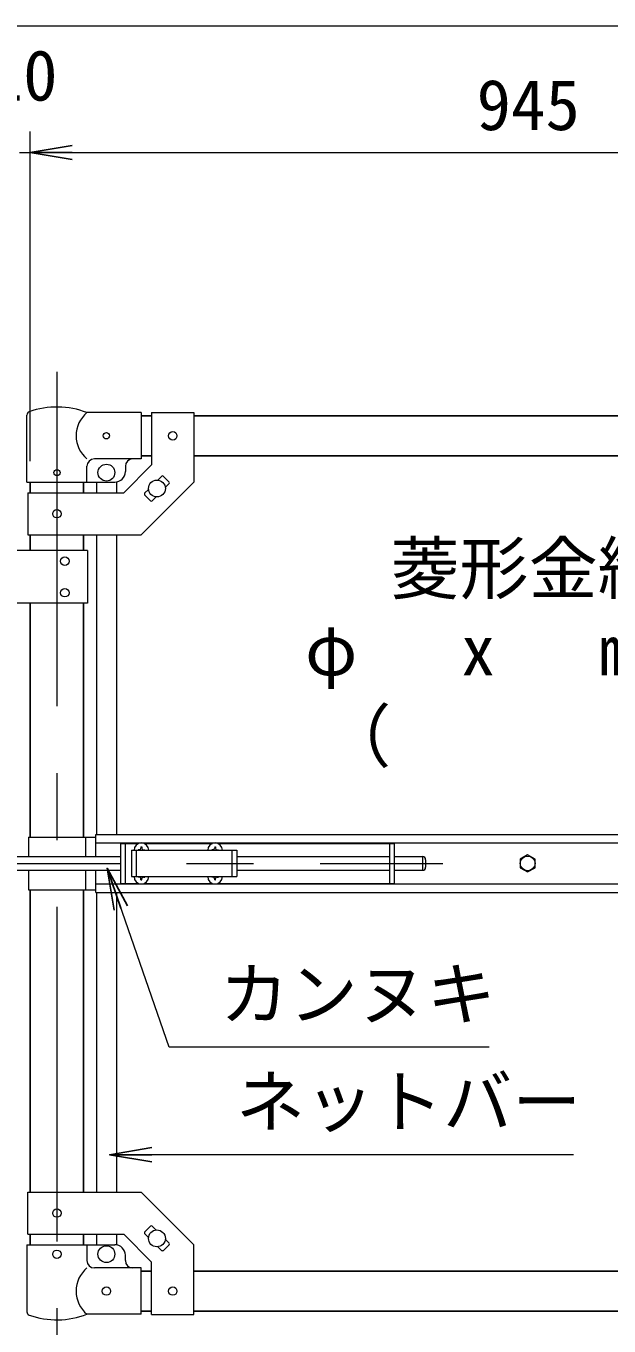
# Model space of a CAD drawing. Units: millimetres, scale not verified. Extents: x -4200 to 4200, y -2970 to 2970.
# Drawn here: x 1243 to 1797, y -403 to 831 of the extents above; entities that cross this region are included whole.
import ezdxf
from ezdxf.enums import TextEntityAlignment as Align

# ---------------------------------------------------------------- set-up
doc = ezdxf.new("R2010")
doc.units = ezdxf.units.MM
doc.header["$LTSCALE"] = 10
doc.linetypes.add('DASHED', pattern=[7.5, 6, -1.5])
doc.linetypes.add('USER1', pattern=[50.8, 31.75, -6.35, 6.35, -6.35])
for name, color, linetype, lineweight in [('0-1_D-BMK', 2, 'USER1', 13), ('0-2_D-STR1', 1, 'Continuous', 25), ('0-3_D-STR3', 3, 'Continuous', 13), ('0-7_D-STR-DIM', 7, 'Continuous', 13), ('0-A_D-STR-TXT', 7, 'Continuous', 13)]:
    doc.layers.add(name, color=color, linetype=linetype, lineweight=lineweight)
doc.layers.add('0-8_0', color=7, linetype='Continuous')
doc.styles.add('ＭＳ ゴシック', font='')
doc.styles.get('ＭＳ ゴシック').set_extended_font_data('MS Gothic')

# ---------------------------------------------------------------- blocks, each defined once
blk = doc.blocks.new('_Open')
at = {"layer": '0-8_0'}
blk.add_line((-10, 1.667), (0, 0), dxfattribs=at)
blk.add_lwpolyline([(-10, -1.667), (0, 0), (-10, 0)], dxfattribs=at)

msp = doc.modelspace()

# ---------------------------------------------------------------- linework, layer by layer
at = {"layer": '0-1_D-BMK'}
for p, q in [((1272.39, 503.1), (1272.39, -435.29)), ((1014.52, 36.37), (1638.97, 36.37))]:
    msp.add_line(p, q, dxfattribs=at)
at = {"layer": '0-2_D-STR1'}
for p, q in [((1362.39, 461.37), (1352.39, 461.37)), ((2036.59, 461.37), (1402.39, 461.37)), ((1362.39, 423.37), (1352.39, 423.37)), ((2036.59, 423.37), (1402.39, 423.37)), ((1246.99, 398.37), (1246.99, 388.32)), ((1297.79, 398.37), (1297.79, 388.32)), ((1246.99, 348.32), (1246.99, 333.32)), ((1297.79, 348.32), (1297.79, 333.32)), ((1246.99, 283.32), (1246.99, 61.37)), ((1297.79, 283.32), (1297.79, 61.37)), ((1246.99, 11.37), (1246.99, -275.58)), ((1297.79, 11.37), (1297.79, -275.58)), ((1246.99, -315.58), (1246.99, -325.63)), ((1297.79, -315.58), (1297.79, -325.63)), ((1362.39, -350.63), (1352.39, -350.63)), ((2036.59, -350.63), (1402.39, -350.63)), ((1362.39, -388.63), (1352.39, -388.63)), ((2036.59, -388.63), (1402.39, -388.63))]:
    msp.add_line(p, q, dxfattribs=at)
at = {"layer": '0-3_D-STR3'}
for p, q in [((1243.84, 398.37), (1243.84, 462.06)), ((1352.39, 464.37), (1300.94, 464.37)), ((1352.39, 464.37), (1352.39, 420.37)), ((1362.39, 464.57), (1362.39, 414.89)), ((1362.39, 464.57), (1402.39, 464.57)), ((1402.39, 464.57), (1402.39, 398.32)), ((1352.39, 420.37), (1307.94, 420.37)), ((1300.94, 398.37), (1300.94, 413.37)), ((1335.82, 388.32), (1362.39, 414.89)), ((1337.39, 413.37), (1337.39, 408.37)), ((1243.84, 398.37), (1300.94, 398.37)), ((1300.94, 398.37), (1327.39, 398.37)), ((1309.89, 398.37), (1309.89, 388.32)), ((1328.89, 398.37), (1328.89, 388.32)), ((1368.27, 400.27), (1371.99, 403.98)), ((1373.4, 403.98), (1379.06, 398.33)), ((1375.34, 393.2), (1379.06, 396.91)), ((1244.69, 388.32), (1335.82, 388.32)), ((1244.69, 388.32), (1244.69, 348.32)), ((1355.72, 387.72), (1359.44, 391.44)), ((1355.72, 386.31), (1361.38, 380.65)), ((1362.79, 380.65), (1366.51, 384.37)), ((1309.89, 348.32), (1309.89, 63.87)), ((1328.89, 348.32), (1328.89, 63.87)), ((1301.39, 333.32), (1181.39, 333.32)), ((1301.39, 333.32), (1301.39, 283.32)), ((1301.39, 283.32), (1181.39, 283.32)), ((1309.49, 63.87), (2129.49, 63.87)), ((1309.49, 42.87), (1309.49, 63.87)), ((1245.39, 61.37), (1245.39, 42.87)), ((1245.39, 61.37), (1309.49, 61.37)), ((1299.39, 61.37), (1299.39, 42.87)), ((1309.49, 55.87), (2129.49, 55.87)), ((1332.64, 55.37), (1332.64, 17.37)), ((1332.64, 55.37), (1350.04, 55.37)), ((1337.14, 55.37), (1337.14, 17.37)), ((1352.25, 52.02), (1352.22, 50.72)), ((1352.25, 52.02), (1353.04, 52.02)), ((1353.04, 52.02), (1353.06, 50.72)), ((1355.24, 55.37), (1420.04, 55.37)), ((1422.25, 52.02), (1422.22, 50.72)), ((1422.25, 52.02), (1423.04, 52.02)), ((1423.04, 52.02), (1423.06, 50.72)), ((1425.24, 55.37), (1592.64, 55.37)), ((1588.14, 55.37), (1588.14, 17.37)), ((1592.64, 55.37), (1592.64, 17.37)), ((1151.84, 42.87), (1332.64, 42.87)), ((1343.14, 48.87), (1343.14, 23.87)), ((1343.14, 48.87), (1443.14, 48.87)), ((1350.79, 49.28), (1349.49, 49.26)), ((1349.49, 49.26), (1349.49, 48.87)), ((1420.79, 49.28), (1419.49, 49.26)), ((1419.49, 49.26), (1419.49, 48.87)), ((1424.49, 49.28), (1425.79, 49.26)), ((1425.79, 49.26), (1425.79, 48.87)), ((1443.14, 48.87), (1443.14, 23.87)), ((1443.14, 42.87), (1588.14, 42.87)), ((1592.64, 42.87), (1619.64, 42.87)), ((1619.64, 42.87), (1619.64, 29.87)), ((1622.64, 39.87), (1622.64, 32.87)), ((1151.84, 29.87), (1332.64, 29.87)), ((1245.39, 29.87), (1245.39, 11.37)), ((1299.39, 29.87), (1299.39, 11.37)), ((1309.49, 8.87), (1309.49, 29.87)), ((1443.14, 29.87), (1588.14, 29.87)), ((1592.64, 29.87), (1619.64, 29.87)), ((1309.49, 16.87), (2129.49, 16.87)), ((1332.64, 17.37), (1350.04, 17.37)), ((1343.14, 23.87), (1443.14, 23.87)), ((1349.49, 23.47), (1349.49, 23.87)), ((1350.79, 23.45), (1349.49, 23.47)), ((1352.25, 20.72), (1352.22, 22.01)), ((1352.25, 20.72), (1353.04, 20.72)), ((1353.04, 20.72), (1353.06, 22.01)), ((1354.49, 23.45), (1355.79, 23.47)), ((1355.24, 17.37), (1420.04, 17.37)), ((1355.79, 23.47), (1355.79, 23.87)), ((1419.49, 23.47), (1419.49, 23.87)), ((1420.79, 23.45), (1419.49, 23.47)), ((1422.25, 20.72), (1422.22, 22.01)), ((1422.25, 20.72), (1423.04, 20.72)), ((1423.04, 20.72), (1423.06, 22.01)), ((1424.49, 23.45), (1425.79, 23.47)), ((1425.24, 17.37), (1592.64, 17.37)), ((1425.79, 23.47), (1425.79, 23.87)), ((1245.39, 11.37), (1309.49, 11.37)), ((1309.49, 8.87), (2129.49, 8.87)), ((1309.89, 8.87), (1309.89, -275.58)), ((1328.89, 8.87), (1328.89, -275.58)), ((1244.69, -315.58), (1244.69, -275.58)), ((1355.72, -313.57), (1361.38, -307.92)), ((1362.79, -307.92), (1366.51, -311.63)), ((1244.69, -315.58), (1335.82, -315.58)), ((1309.89, -315.58), (1309.89, -325.63)), ((1328.89, -315.58), (1328.89, -325.63)), ((1335.82, -315.58), (1362.39, -342.15)), ((1355.72, -314.99), (1359.44, -318.7)), ((1375.34, -320.46), (1379.06, -324.18)), ((1243.84, -325.63), (1300.94, -325.63)), ((1243.84, -325.63), (1243.84, -389.33)), ((1300.94, -325.63), (1300.94, -340.63)), ((1300.94, -325.63), (1327.39, -325.63)), ((1368.27, -327.53), (1371.99, -331.25)), ((1373.4, -331.25), (1379.06, -325.59)), ((1402.39, -391.83), (1402.39, -325.58)), ((1337.39, -340.63), (1337.39, -335.63)), ((1362.39, -391.83), (1362.39, -342.15)), ((1352.39, -347.63), (1307.94, -347.63)), ((1352.39, -391.63), (1352.39, -347.63)), ((1352.39, -391.63), (1300.94, -391.63)), ((1362.39, -391.83), (1402.39, -391.83))]:
    msp.add_line(p, q, dxfattribs=at)
at = {"layer": '0-3_D-STR3', "linetype": 'DASHED'}
for p, q in [((1347.64, 48.87), (1347.64, 23.87)), ((1438.64, 48.87), (1438.64, 23.87))]:
    msp.add_line(p, q, dxfattribs=at)
at = {"layer": '0-3_D-STR3'}
for points in [[(1244.69, 348.32), (1352.39, 348.32), (1402.39, 398.32)], [(1354.49, 49.28), (1355.79, 49.26), (1355.79, 48.87)], [(1244.69, -275.58), (1352.39, -275.58), (1402.39, -325.58)]]:
    msp.add_lwpolyline(points, dxfattribs=at)
msp.add_lwpolyline([(1719.49, 44.47), (1712.48, 40.42), (1712.48, 32.32), (1719.49, 28.27), (1726.51, 32.32), (1726.51, 40.42)], close=True, dxfattribs=at)
for centre, radius in [((1319.39, 442.37), 3), ((1382.39, 442.32), 4), ((1272.39, 407.37), 3), ((1319.39, 407.37), 8), ((1367.39, 392.32), 8), ((1272.39, 368.32), 4), ((1279.9, 323.32), 4), ((1279.9, 293.32), 4), ((1719.49, 36.37), 7.03), ((1272.39, -295.58), 4), ((1367.39, -319.58), 8), ((1272.39, -334.63), 4), ((1319.39, -334.63), 8), ((1319.39, -369.63), 4), ((1382.39, -369.58), 4)]:
    msp.add_circle(centre, radius, dxfattribs=at)
for centre, radius, start, end in [((1272.39, 389.64), 80, 69.0916, 109.22051), ((1247.14, 462.06), 3.3, 109.22051, 180), ((1319.14, 442.37), 28.55, 129.59418, 230.40582), ((1307.94, 413.37), 7, 90, 180), ((1344.39, 413.37), 7, 90, 180), ((1327.39, 408.37), 10, 270, 0), ((1372.69, 403.28), 1, 45, 135), ((1378.35, 397.62), 1, 315, 45), ((1356.43, 387.01), 1, 135, 225), ((1362.09, 381.36), 1, 225, 315), ((1352.64, 48.87), 7, 0, 180), ((1350.74, 50.77), 1.49, 270, 0), ((1354.55, 50.77), 1.49, 180, 270), ((1422.64, 48.87), 7, 0, 180), ((1420.74, 50.77), 1.49, 270, 0), ((1424.55, 50.77), 1.49, 180, 270), ((1619.64, 39.87), 3, 0, 90), ((1619.64, 32.87), 3, 270, 0), ((1352.64, 23.87), 7, 180, 0), ((1350.74, 21.96), 1.49, 0, 90), ((1354.55, 21.96), 1.49, 90, 180), ((1422.64, 23.87), 7, 180, 0), ((1420.74, 21.96), 1.49, 0, 90), ((1424.55, 21.96), 1.49, 90, 180), ((1362.09, -308.62), 1, 45, 135), ((1356.43, -314.28), 1, 135, 225), ((1327.39, -335.63), 10, 0, 90), ((1372.69, -330.54), 1, 225, 315), ((1378.35, -324.89), 1, 315, 45), ((1307.94, -340.63), 7, 180, 270), ((1344.39, -340.63), 7, 180, 270), ((1319.14, -369.63), 28.55, 129.59418, 230.40582), ((1247.14, -389.33), 3.3, 180, 250.77949), ((1272.39, -316.9), 80, 250.77949, 290.9084)]:
    msp.add_arc(centre, radius, start, end, dxfattribs=at)
at = {"layer": '0-7_D-STR-DIM'}
for p, q in [((281.99, 831.37), (2201.99, 831.37)), ((1246.99, 418.37), (1246.99, 731.37)), ((1246.99, 418.37), (1246.99, 731.37)), ((1236.99, 711.37), (1246.99, 711.37)), ((1286.99, 711.37), (2151.99, 711.37)), ((1286.99, 711.37), (1326.99, 711.37))]:
    msp.add_line(p, q, dxfattribs=at)
at = {"layer": '0-A_D-STR-TXT'}
msp.add_line((1762.99, -240.13), (1324.4, -240.13), dxfattribs=at)
msp.add_lwpolyline([(1683.01, -138.08), (1379.04, -138.08), (1320.69, 29.95)], dxfattribs=at)

# ---------------------------------------------------------------- block references
at = {"layer": '0-7_D-STR-DIM', "xscale": 4, "yscale": 4, "rotation": 180}
msp.add_blockref('_Open', (1246.99, 711.37), dxfattribs=at)
msp.add_blockref('_Open', (1246.99, 711.37), dxfattribs=at)
at = {"layer": '0-A_D-STR-TXT', "xscale": 4, "yscale": 4}
for p, rotation in [((1320.03, 31.84), 109.15293), ((1322.4, -240.13), 180)]:
    msp.add_blockref('_Open', p, dxfattribs=dict(at, rotation=rotation))

# ---------------------------------------------------------------- texts
at = {"layer": '0-7_D-STR-DIM', "style": 'ＭＳ ゴシック'}
for s, p in [('10', (1207.59, 746.12)), ('945', (1671.02, 718.12))]:
    msp.add_text(s, height=48.09, dxfattribs=at).set_placement(p, align=Align.BOTTOM_LEFT)
at = {"layer": '0-A_D-STR-TXT', "style": 'ＭＳ ゴシック'}
for s, p in [('菱形金網', (1589.29, 278.07)), ('φ\u3000 x\u3000 mm目', (1508.07, 200.49)), ('（\u3000\u3000\u3000\u3000）', (1524.32, 118.84)), ('カンヌキ', (1426.92, -126)), ('ネットバー', (1442.43, -228.18))]:
    msp.add_text(s, height=48.09, dxfattribs=at).set_placement(p, align=Align.BOTTOM_LEFT)

doc.saveas('drawing.dxf')
